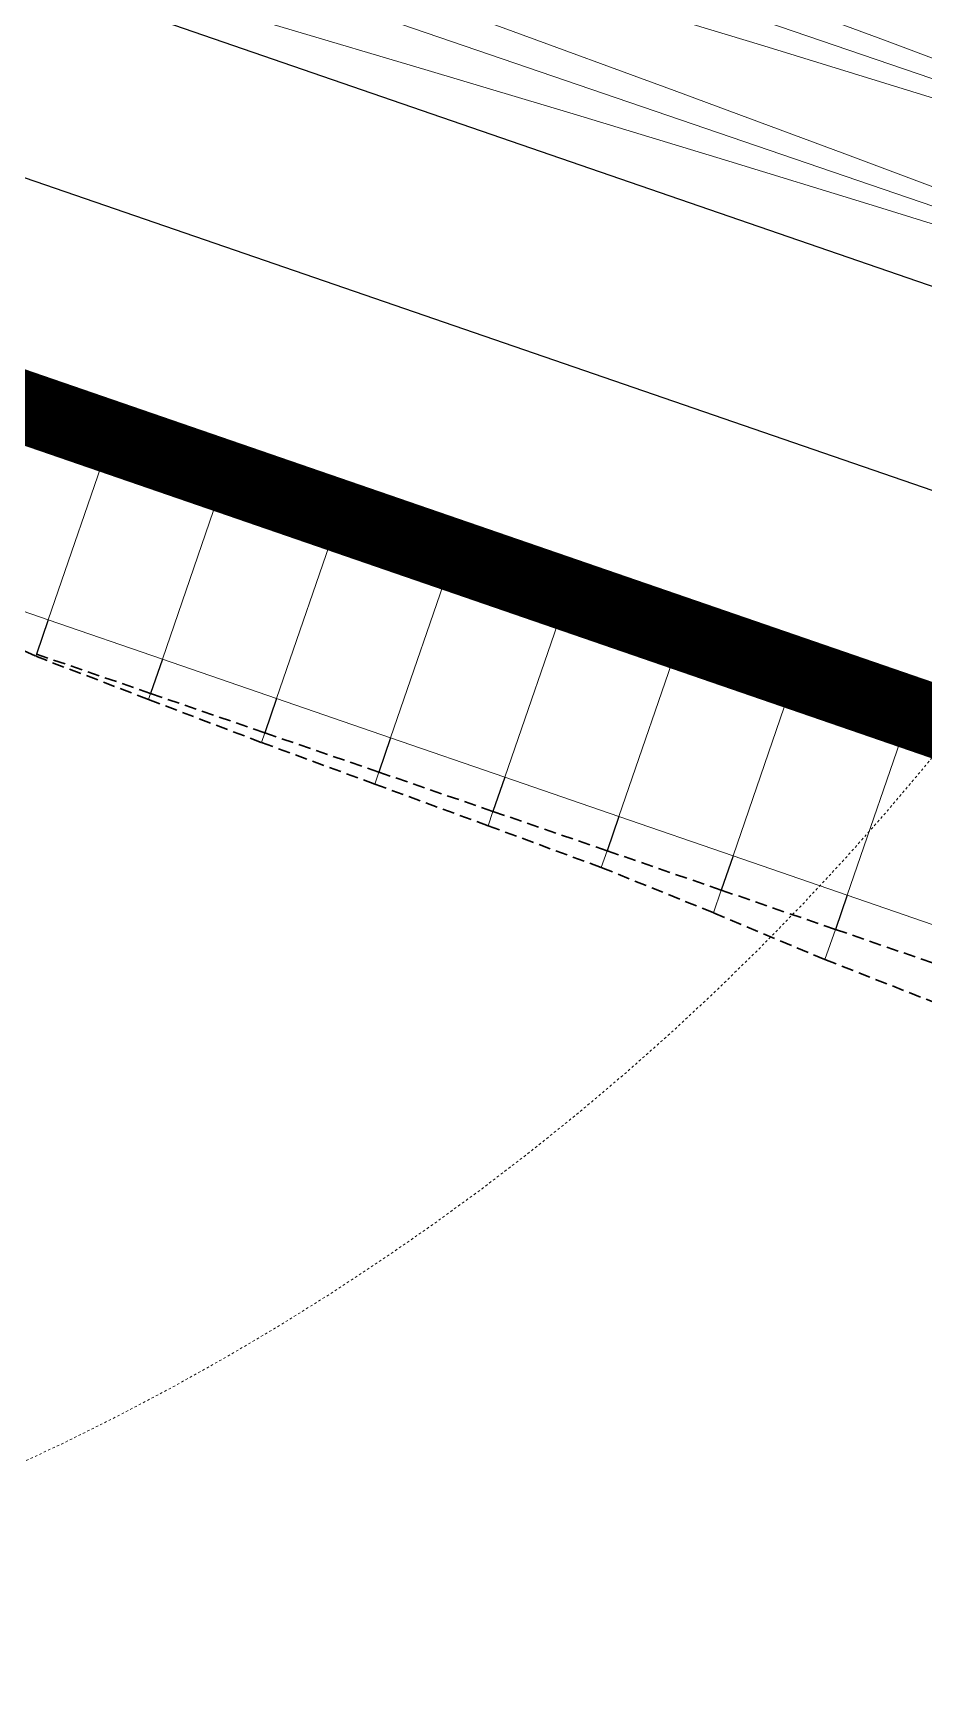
# Model space of a CAD drawing. Header units: metres. Extents: x 544752 to 548977, y 1840603 to 1844608.
# Drawn here: x 546953.7 to 546990.6, y 1842861.1 to 1842930 of the extents above; entities that cross this region are included whole.
import ezdxf

# ---------------------------------------------------------------- set-up
doc = ezdxf.new("R2010")
doc.units = ezdxf.units.M
doc.header["$MEASUREMENT"] = 0
doc.linetypes.add('ACAD_ISO02W100', pattern=[15, 12, -3])
doc.linetypes.add('Anordnung Grundriss$0$GESTRICHELT', pattern=[0.75, 0.5, -0.25])
doc.layers.add('C-ROAD', color=7, linetype='Continuous')
for name, color, linetype, lineweight in [('C-ROAD-CORR', 5, 'Continuous', 0), ('C-ROAD-LINK', 150, 'Continuous', 0), ('C-TOPO-FEAT', 94, 'Continuous', 5), ('Line5', 5, 'Continuous', 13), ('Line7', 7, 'Continuous', 20), ('Đường', 5, 'ACAD_ISO02W100', 5)]:
    doc.layers.add(name, color=color, linetype=linetype, lineweight=lineweight)

# ---------------------------------------------------------------- blocks, each defined once
blk = doc.blocks.new('TB')
at = {"layer": 'Defpoints', "color": 5, "linetype": 'Anordnung Grundriss$0$GESTRICHELT', "lineweight": 5, "ltscale": 0.2}
blk.add_circle((-0.405, 0), 105.728, dxfattribs=at)
blk = doc.blocks.new('FREFEWRFERWF')
at = {"layer": 'Line5', "color": 5}
for p, q in [((-12.755, -0.815), (-14.436, 70.206)), ((-7.212, -0.684), (-8.893, 70.337)), ((-1.669, -0.553), (-3.35, 70.468)), ((-8.702, 0.703), (-5.789, 0.772)), ((-3.159, 0.835), (-0.246, 0.904)), ((-14.245, 0.572), (-11.332, 0.641)), ((-3.362, -0.079), (0, 0)), ((-14.448, -0.342), (-11.086, -0.262)), ((-8.905, -0.211), (-5.543, -0.131))]:
    blk.add_line(p, q, dxfattribs=at)
at = {"layer": 'Line5', "color": 5, "flags": 128}
for points in [[(-14.864, 69.087), (-14.808, 69.184), (-14.743, 69.276), (-14.669, 69.36), (-14.586, 69.437), (-14.497, 69.505), (-14.401, 69.563), (-14.299, 69.612), (-14.193, 69.65), (-14.084, 69.678)], [(-14.084, 69.678), (-14.067, 69.679), (-14.05, 69.678), (-14.033, 69.673), (-14.018, 69.665), (-14.004, 69.655), (-13.993, 69.642), (-13.984, 69.627), (-13.978, 69.61), (-13.976, 69.593)], [(-13.976, 69.593), (-13.511, 61.838), (-13.083, 54.081), (-12.69, 46.322), (-12.333, 38.561), (-12.012, 30.799), (-11.726, 23.035), (-11.477, 15.27), (-11.264, 7.505), (-11.086, -0.262)], [(-9.321, 69.218), (-9.265, 69.316), (-9.2, 69.407), (-9.126, 69.491), (-9.043, 69.568), (-8.954, 69.636), (-8.858, 69.695), (-8.756, 69.743), (-8.65, 69.781), (-8.541, 69.809)], [(-8.541, 69.809), (-8.524, 69.811), (-8.507, 69.809), (-8.49, 69.804), (-8.475, 69.796), (-8.461, 69.786), (-8.45, 69.773), (-8.441, 69.758), (-8.435, 69.741), (-8.433, 69.724)], [(-8.433, 69.724), (-7.968, 61.969), (-7.54, 54.212), (-7.147, 46.453), (-6.79, 38.692), (-6.469, 30.93), (-6.183, 23.167), (-5.934, 15.402), (-5.721, 7.636), (-5.543, -0.131)], [(-3.778, 69.349), (-3.722, 69.447), (-3.657, 69.538), (-3.583, 69.623), (-3.5, 69.699), (-3.411, 69.767), (-3.315, 69.826), (-3.213, 69.874), (-3.107, 69.913), (-2.998, 69.94)], [(-2.998, 69.94), (-2.981, 69.942), (-2.964, 69.94), (-2.947, 69.935), (-2.932, 69.928), (-2.918, 69.917), (-2.907, 69.904), (-2.898, 69.889), (-2.892, 69.873), (-2.89, 69.855)], [(-2.89, 69.855), (-2.425, 62.1), (-1.997, 54.343), (-1.604, 46.584), (-1.247, 38.824), (-0.926, 31.061), (-0.64, 23.298), (-0.391, 15.533), (-0.178, 7.767), (0, 0)], [(-14.874, 69.047), (-14.902, 62.451), (-14.953, 55.856), (-15.027, 49.26), (-15.124, 42.665), (-15.245, 36.071), (-15.389, 29.476), (-15.556, 22.883), (-15.746, 16.29), (-15.96, 9.697)], [(-14.874, 69.047), (-14.874, 69.052), (-14.874, 69.056), (-14.873, 69.061), (-14.872, 69.065), (-14.871, 69.07), (-14.87, 69.074), (-14.868, 69.078), (-14.866, 69.083), (-14.864, 69.087)], [(-9.331, 69.178), (-9.359, 62.583), (-9.409, 55.987), (-9.484, 49.392), (-9.581, 42.796), (-9.702, 36.202), (-9.846, 29.607), (-10.013, 23.014), (-10.203, 16.421), (-10.417, 9.828)], [(-9.331, 69.178), (-9.331, 69.183), (-9.331, 69.187), (-9.33, 69.192), (-9.329, 69.196), (-9.328, 69.201), (-9.327, 69.205), (-9.325, 69.21), (-9.323, 69.214), (-9.321, 69.218)], [(-3.788, 69.309), (-3.816, 62.714), (-3.866, 56.118), (-3.941, 49.523), (-4.038, 42.928), (-4.159, 36.333), (-4.303, 29.739), (-4.47, 23.145), (-4.66, 16.552), (-4.874, 9.96)], [(-3.788, 69.309), (-3.788, 69.314), (-3.788, 69.318), (-3.787, 69.323), (-3.786, 69.328), (-3.785, 69.332), (-3.784, 69.336), (-3.782, 69.341), (-3.78, 69.345), (-3.778, 69.349)], [(-4.856, 9.817), (-4.86, 9.832), (-4.864, 9.848), (-4.867, 9.864), (-4.87, 9.879), (-4.872, 9.895), (-4.873, 9.911), (-4.874, 9.927), (-4.874, 9.944), (-4.874, 9.96)], [(-15.942, 9.554), (-15.946, 9.57), (-15.95, 9.585), (-15.953, 9.601), (-15.956, 9.617), (-15.958, 9.633), (-15.959, 9.649), (-15.96, 9.665), (-15.96, 9.681), (-15.96, 9.697)], [(-15.942, 9.554), (-15.601, 8.592), (-15.297, 7.618), (-15.031, 6.633), (-14.803, 5.638), (-14.613, 4.635), (-14.462, 3.625), (-14.351, 2.611), (-14.278, 1.592), (-14.245, 0.572)], [(-15.942, 9.554), (-15.644, 8.48), (-15.378, 7.396), (-15.145, 6.305), (-14.945, 5.208), (-14.779, 4.105), (-14.646, 2.998), (-14.546, 1.887), (-14.48, 0.773), (-14.448, -0.342)], [(-10.399, 9.686), (-10.403, 9.701), (-10.407, 9.717), (-10.41, 9.732), (-10.413, 9.748), (-10.415, 9.764), (-10.416, 9.78), (-10.417, 9.796), (-10.417, 9.812), (-10.417, 9.828)], [(-10.399, 9.686), (-10.058, 8.724), (-9.754, 7.749), (-9.488, 6.764), (-9.26, 5.769), (-9.07, 4.766), (-8.919, 3.756), (-8.807, 2.742), (-8.735, 1.724), (-8.702, 0.703)], [(-10.399, 9.686), (-10.101, 8.611), (-9.835, 7.527), (-9.602, 6.437), (-9.402, 5.339), (-9.236, 4.236), (-9.103, 3.129), (-9.003, 2.018), (-8.937, 0.904), (-8.905, -0.211)], [(-4.856, 9.817), (-4.515, 8.855), (-4.211, 7.88), (-3.945, 6.895), (-3.716, 5.9), (-3.527, 4.897), (-3.376, 3.888), (-3.264, 2.873), (-3.192, 1.855), (-3.159, 0.835)], [(-4.856, 9.817), (-4.558, 8.742), (-4.292, 7.659), (-4.059, 6.568), (-3.859, 5.47), (-3.693, 4.367), (-3.56, 3.26), (-3.46, 2.149), (-3.394, 1.036), (-3.362, -0.079)]]:
    blk.add_lwpolyline(points, dxfattribs=at)
at = {"layer": 'Line7', "color": 7}
for p, q in [((-0.236, 9.997), (-0.236, 9.997)), ((-0.236, 9.997), (-0.236, 9.997)), ((-0.236, 9.997), (-0.236, 9.997)), ((-15.957, 9.625), (-15.957, 9.625)), ((-15.957, 9.625), (-15.957, 9.625)), ((-15.957, 9.625), (-15.957, 9.625)), ((-11.323, 9.735), (-11.323, 9.735)), ((-11.322, 9.735), (-11.323, 9.735)), ((-11.323, 9.735), (-11.322, 9.735)), ((-10.414, 9.756), (-10.414, 9.756)), ((-10.414, 9.756), (-10.414, 9.756)), ((-10.414, 9.756), (-10.414, 9.756)), ((-5.78, 9.866), (-5.78, 9.866)), ((-5.779, 9.866), (-5.78, 9.866)), ((-5.78, 9.866), (-5.779, 9.866)), ((-4.871, 9.887), (-4.871, 9.887)), ((-4.871, 9.887), (-4.871, 9.887)), ((-4.871, 9.887), (-4.871, 9.887))]:
    blk.add_line(p, q, dxfattribs=at)
blk = doc.blocks.new('RFEWF34RF')
blk.add_lwpolyline([(467558.374, 1441381.465), (467628.374, 1441381.465), (467628.374, 1441366.465), (467558.374, 1441366.465)], close=True)
at = {"xscale": 0.9, "yscale": 0.9714285714285716, "zscale": 0.9714285714285716, "rotation": 268.6444939923905}
blk.add_blockref('FREFEWRFERWF', (467559.272, 1441366.935), dxfattribs=at)
blk = doc.blocks.new('GFERFERF')
blk.add_lwpolyline([(467513.374, 1441358.465), (467628.374, 1441358.465), (467628.374, 1441366.465), (467513.374, 1441366.465)], close=True)
blk = doc.blocks.new('fcwdăed')
at = {"xscale": -1, "rotation": 19.89216182940478}
for name, p in [('GFERFERF', (1396356.813, 242240.536, -3.316)), ('RFEWF34RF', (1396367.36, 242211.386, -3.316))]:
    blk.add_blockref(name, p, dxfattribs=at)

msp = doc.modelspace()

# ---------------------------------------------------------------- linework, layer by layer
at = {"layer": 'C-ROAD', "color": 1, "linetype": 'ACAD_ISO02W100', "lineweight": 60, "ltscale": 0.1, "const_width": 3, "flags": 128}
msp.add_lwpolyline([(546887.176, 1842937.292), (546995.902, 1842899.826)], dxfattribs=at)
at = {"layer": 'C-ROAD-CORR', "color": 160, "linetype": 'Continuous'}
for p, q in [((546956.938, 1842913.253, 578.343), (546954.332, 1842905.689, 586.343)), ((546956.938, 1842913.253, 578.343), (546954.332, 1842905.689, 586.343)), ((546956.938, 1842913.253, 578.343), (546954.332, 1842905.689, 586.343)), ((546961.665, 1842911.624, 578.443), (546959.059, 1842904.06, 586.443)), ((546961.665, 1842911.624, 578.443), (546959.059, 1842904.06, 586.443)), ((546961.665, 1842911.624, 578.443), (546959.059, 1842904.06, 586.443)), ((546966.392, 1842909.995, 578.543), (546963.786, 1842902.431, 586.543)), ((546966.392, 1842909.995, 578.543), (546963.786, 1842902.431, 586.543)), ((546966.392, 1842909.995, 578.543), (546963.786, 1842902.431, 586.543)), ((546971.119, 1842908.366, 578.643), (546968.513, 1842900.802, 586.643)), ((546971.119, 1842908.366, 578.643), (546968.513, 1842900.802, 586.643)), ((546971.119, 1842908.366, 578.643), (546968.513, 1842900.802, 586.643)), ((546975.847, 1842906.737, 578.743), (546973.24, 1842899.173, 586.743)), ((546975.847, 1842906.737, 578.743), (546973.24, 1842899.173, 586.743)), ((546975.847, 1842906.737, 578.743), (546973.24, 1842899.173, 586.743)), ((546954.332, 1842905.689, 586.343), (546953.843, 1842904.271, 586.373)), ((546954.332, 1842905.689, 586.343), (546953.843, 1842904.271, 586.373)), ((546980.574, 1842905.108, 578.843), (546977.968, 1842897.544, 586.843)), ((546980.574, 1842905.108, 578.843), (546977.968, 1842897.544, 586.843)), ((546980.574, 1842905.108, 578.843), (546977.968, 1842897.544, 586.843)), ((546953.843, 1842904.271, 586.373), (546953.813, 1842904.185, 586.464)), ((546953.843, 1842904.271, 586.373), (546953.813, 1842904.185, 586.464)), ((546953.843, 1842904.271, 586.373), (546953.813, 1842904.185, 586.464)), ((546953.843, 1842904.271, 586.373), (546953.813, 1842904.185, 586.464)), ((546959.059, 1842904.06, 586.443), (546958.57, 1842902.642, 586.473)), ((546959.059, 1842904.06, 586.443), (546958.57, 1842902.642, 586.473)), ((546985.301, 1842903.479, 578.943), (546982.695, 1842895.915, 586.943)), ((546985.301, 1842903.479, 578.943), (546982.695, 1842895.915, 586.943)), ((546985.301, 1842903.479, 578.943), (546982.695, 1842895.915, 586.943)), ((546958.57, 1842902.642, 586.473), (546958.484, 1842902.392, 586.737)), ((546958.57, 1842902.642, 586.473), (546958.484, 1842902.392, 586.737)), ((546958.57, 1842902.642, 586.473), (546958.484, 1842902.392, 586.737)), ((546958.57, 1842902.642, 586.473), (546958.484, 1842902.392, 586.737)), ((546963.786, 1842902.431, 586.543), (546963.297, 1842901.013, 586.573)), ((546963.786, 1842902.431, 586.543), (546963.297, 1842901.013, 586.573)), ((546990.028, 1842901.85, 579.043), (546987.422, 1842894.286, 587.043)), ((546990.028, 1842901.85, 579.043), (546987.422, 1842894.286, 587.043)), ((546990.028, 1842901.85, 579.043), (546987.422, 1842894.286, 587.043)), ((546963.297, 1842901.013, 586.573), (546963.159, 1842900.612, 586.997)), ((546963.297, 1842901.013, 586.573), (546963.159, 1842900.612, 586.997)), ((546963.297, 1842901.013, 586.573), (546963.159, 1842900.612, 586.997)), ((546963.297, 1842901.013, 586.573), (546963.159, 1842900.612, 586.997)), ((546968.513, 1842900.802, 586.643), (546968.024, 1842899.384, 586.673)), ((546968.513, 1842900.802, 586.643), (546968.024, 1842899.384, 586.673)), ((546968.024, 1842899.384, 586.673), (546967.853, 1842898.886, 587.199)), ((546968.024, 1842899.384, 586.673), (546967.853, 1842898.886, 587.199)), ((546968.024, 1842899.384, 586.673), (546967.853, 1842898.886, 587.199)), ((546968.024, 1842899.384, 586.673), (546967.853, 1842898.886, 587.199)), ((546973.24, 1842899.173, 586.743), (546972.752, 1842897.755, 586.773)), ((546973.24, 1842899.173, 586.743), (546972.752, 1842897.755, 586.773)), ((546972.752, 1842897.755, 586.773), (546972.547, 1842897.161, 587.401)), ((546972.752, 1842897.755, 586.773), (546972.547, 1842897.161, 587.401)), ((546972.752, 1842897.755, 586.773), (546972.547, 1842897.161, 587.401)), ((546972.752, 1842897.755, 586.773), (546972.547, 1842897.161, 587.401)), ((546977.968, 1842897.544, 586.843), (546977.479, 1842896.126, 586.873)), ((546977.968, 1842897.544, 586.843), (546977.479, 1842896.126, 586.873)), ((546977.479, 1842896.126, 586.873), (546977.24, 1842895.433, 587.605)), ((546977.479, 1842896.126, 586.873), (546977.24, 1842895.433, 587.605)), ((546977.479, 1842896.126, 586.873), (546977.24, 1842895.433, 587.605)), ((546977.479, 1842896.126, 586.873), (546977.24, 1842895.433, 587.605)), ((546982.695, 1842895.915, 586.943), (546982.206, 1842894.497, 586.973)), ((546982.695, 1842895.915, 586.943), (546982.206, 1842894.497, 586.973)), ((546982.206, 1842894.497, 586.973), (546981.883, 1842893.559, 587.965)), ((546982.206, 1842894.497, 586.973), (546981.883, 1842893.559, 587.965)), ((546982.206, 1842894.497, 586.973), (546981.883, 1842893.559, 587.965)), ((546982.206, 1842894.497, 586.973), (546981.883, 1842893.559, 587.965)), ((546987.422, 1842894.286, 587.043), (546986.933, 1842892.868, 587.073)), ((546987.422, 1842894.286, 587.043), (546986.933, 1842892.868, 587.073)), ((546986.933, 1842892.868, 587.073), (546986.503, 1842891.62, 588.392)), ((546986.933, 1842892.868, 587.073), (546986.503, 1842891.62, 588.392)), ((546986.933, 1842892.868, 587.073), (546986.503, 1842891.62, 588.392)), ((546986.933, 1842892.868, 587.073), (546986.503, 1842891.62, 588.392))]:
    msp.add_line(p, q, dxfattribs=at)
at = {"layer": 'C-ROAD-CORR', "color": 11, "linetype": 'Anordnung Grundriss$0$GESTRICHELT', "lineweight": 30}
for points in [[(546952.211, 1842914.882, 578.243), (546956.938, 1842913.253, 578.343), (546961.665, 1842911.624, 578.443), (546966.392, 1842909.995, 578.543), (546971.119, 1842908.366, 578.643), (546975.847, 1842906.737, 578.743), (546980.574, 1842905.108, 578.843), (546985.301, 1842903.479, 578.943), (546990.028, 1842901.85, 579.043), (546994.756, 1842900.221, 579.143)], [(546949.259, 1842906.316, 586.264), (546953.813, 1842904.185, 586.464), (546958.484, 1842902.392, 586.737), (546963.159, 1842900.612, 586.997), (546967.853, 1842898.886, 587.199), (546972.547, 1842897.161, 587.401), (546977.24, 1842895.433, 587.605), (546981.883, 1842893.559, 587.965), (546986.503, 1842891.62, 588.392), (546991.161, 1842889.791, 588.705)], [(546953.843, 1842904.271, 586.373), (546958.57, 1842902.642, 586.473), (546963.297, 1842901.013, 586.573), (546968.024, 1842899.384, 586.673), (546972.752, 1842897.755, 586.773), (546977.479, 1842896.126, 586.873), (546982.206, 1842894.497, 586.973), (546986.933, 1842892.868, 587.073), (546991.661, 1842891.239, 587.173)]]:
    msp.add_polyline3d(points, dxfattribs=at)
at = {"layer": 'C-ROAD-CORR', "color": 1, "linetype": 'Anordnung Grundriss$0$GESTRICHELT', "lineweight": 30}
for points in [[(546952.211, 1842914.882, 578.243), (546956.938, 1842913.253, 578.343), (546961.665, 1842911.624, 578.443), (546966.392, 1842909.995, 578.543), (546971.119, 1842908.366, 578.643), (546975.847, 1842906.737, 578.743), (546980.574, 1842905.108, 578.843), (546985.301, 1842903.479, 578.943), (546990.028, 1842901.85, 579.043), (546994.756, 1842900.221, 579.143)], [(546949.259, 1842906.316, 586.264), (546953.813, 1842904.185, 586.464), (546958.484, 1842902.392, 586.737), (546963.159, 1842900.612, 586.997), (546967.853, 1842898.886, 587.199), (546972.547, 1842897.161, 587.401), (546977.24, 1842895.433, 587.605), (546981.883, 1842893.559, 587.965), (546986.503, 1842891.62, 588.392), (546991.161, 1842889.791, 588.705)]]:
    msp.add_polyline3d(points, dxfattribs=at)
at = {"layer": 'C-ROAD-LINK', "color": 83, "linetype": 'Continuous', "lineweight": -3}
for p, q in [((546954.332, 1842905.689, 586.343), (546953.843, 1842904.271, 586.373)), ((546959.059, 1842904.06, 586.443), (546958.57, 1842902.642, 586.473)), ((546963.786, 1842902.431, 586.543), (546963.297, 1842901.013, 586.573)), ((546968.513, 1842900.802, 586.643), (546968.024, 1842899.384, 586.673)), ((546973.24, 1842899.173, 586.743), (546972.752, 1842897.755, 586.773)), ((546977.968, 1842897.544, 586.843), (546977.479, 1842896.126, 586.873)), ((546982.695, 1842895.915, 586.943), (546982.206, 1842894.497, 586.973)), ((546987.422, 1842894.286, 587.043), (546986.933, 1842892.868, 587.073))]:
    msp.add_line(p, q, dxfattribs=at)
at = {"layer": 'C-TOPO-FEAT', "color": 94, "linetype": 'Continuous', "lineweight": 0, "ltscale": 2}
msp.add_polyline3d([(546949.604, 1842907.318, 586.243), (546954.332, 1842905.689, 586.343), (546959.059, 1842904.06, 586.443), (546963.786, 1842902.431, 586.543), (546968.513, 1842900.802, 586.643), (546973.24, 1842899.173, 586.743), (546977.968, 1842897.544, 586.843), (546982.695, 1842895.915, 586.943), (546987.422, 1842894.286, 587.043), (546992.149, 1842892.658, 587.143)], dxfattribs=at)

# ---------------------------------------------------------------- block references
at = {"rotation": 141.0943153864106}
msp.add_blockref('fcwdăed', (1813220.449, 2669516.642, 1000003.316), dxfattribs=at)
at = {"layer": 'Đường', "rotation": 186.1801704663931}
msp.add_blockref('TB', (546908.638, 1842966.808, 1), dxfattribs=at)

doc.saveas('drawing.dxf')
